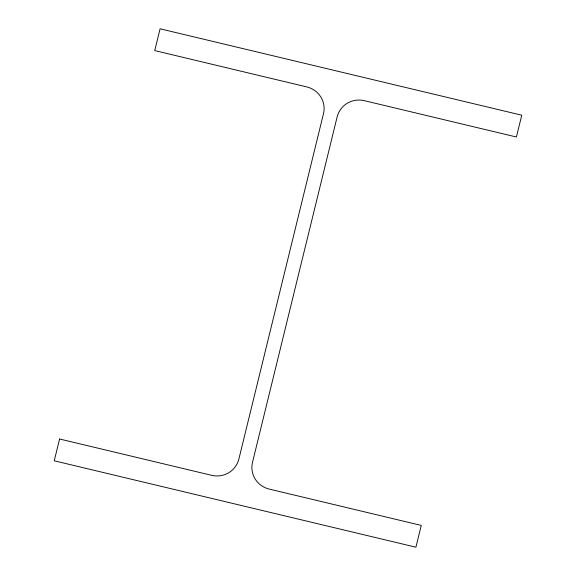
<?xml version="1.0" encoding="UTF-8"?>
<svg xmlns="http://www.w3.org/2000/svg" width="576" height="576" viewBox="0 0 576 576"><rect width="100%" height="100%" fill="white"/><g stroke="black" fill="none" stroke-linecap="round" stroke-linejoin="round"><path stroke-width="0.86" d="M59.58 438.998L54.245 460.793L415.915 547.2L421.258 525.413L269.179 489.074A22.565 22.09 5.8 0 1 252.497 462.37L337.14 116.892A22.565 22.09 5.8 0 1 364.342 100.67L516.42 137.002L521.755 115.207L160.085 28.8L154.742 50.587L306.821 86.926A22.565 22.09 5.8 0 1 323.503 113.63L238.86 459.108A22.565 22.09 5.8 0 1 211.658 475.33L59.58 438.998"/></g></svg>
